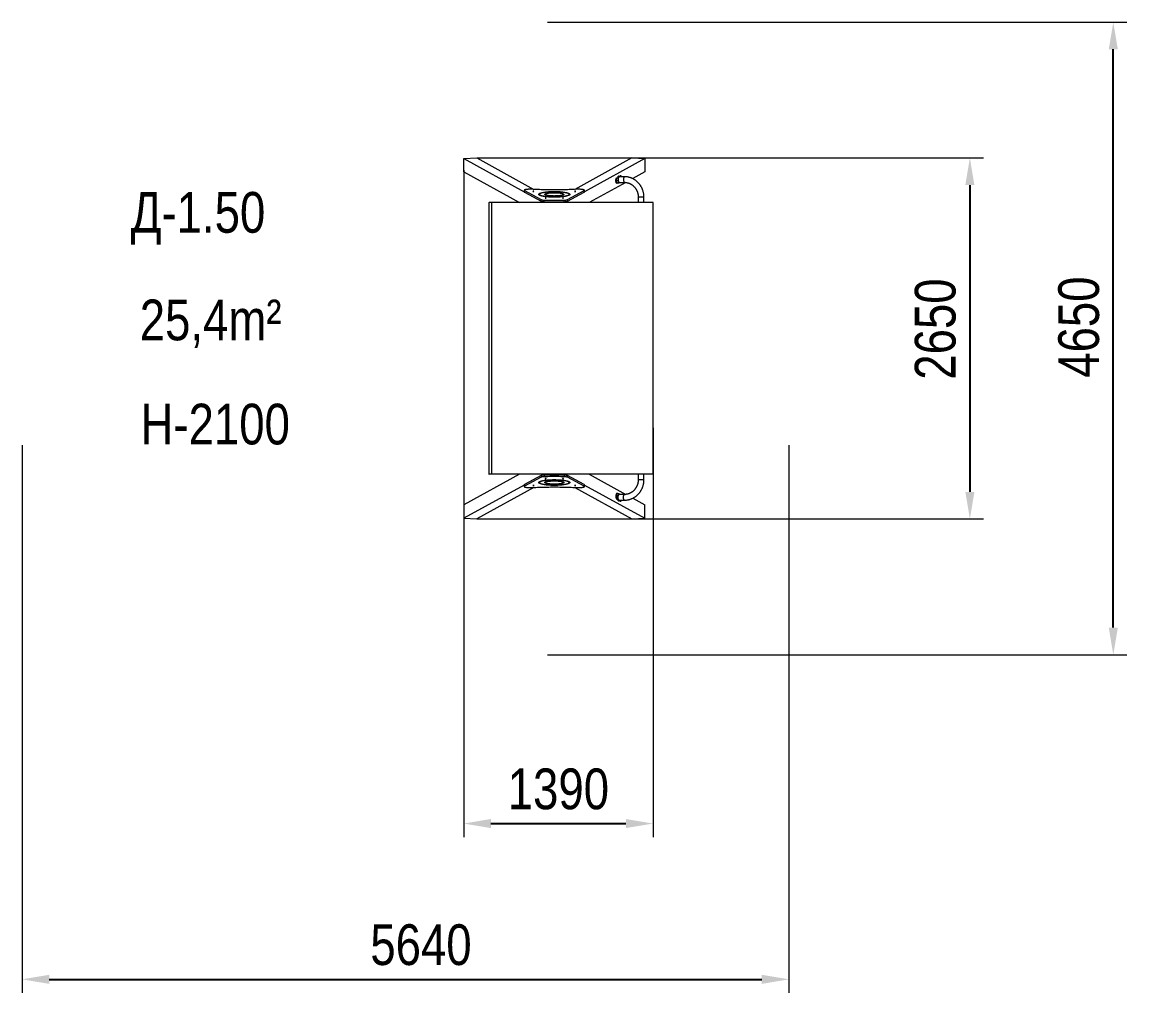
# Model space of a CAD drawing. Header units: millimetres. Extents: x -3273 to 4857, y -4674 to 2475.
import ezdxf

# ---------------------------------------------------------------- set-up
doc = ezdxf.new("R2010")
doc.units = ezdxf.units.MM
for name, color, linetype in [('DIKOM_АРТИКУЛ', 7, 'Continuous'), ('DIKOM_ОБЪЕКТ', 7, 'Continuous'), ('DIKOM_РАЗМЕР_ЗОНА', 7, 'Continuous'), ('DIKOM_РАЗМЕР_ОБЪЕКТА', 7, 'Continuous')]:
    doc.layers.add(name, color=color, linetype=linetype)
doc.styles.add('style1', font='arialbd.ttf', dxfattribs={"width": 0.8})
doc.dimstyles.new('1-50', dxfattribs={"dimtxt": 300, "dimasz": 200, "dimexe": 100, "dimexo": 0, "dimgap": 100, "dimtad": 1, "dimtxsty": 'style1', "dimcen": 200, "dimclrd": 7, "dimclre": 7, "dimclrt": 7, "dimadec": 1, "dimazin": 2, "dimtfac": 1, "dimtmove": 0, "dimatfit": 2, "dimfxl": 0, "dimlwd": 25, "dimlwe": 18, "dimarcsym": 0})

# ---------------------------------------------------------------- blocks, each defined once
blk = doc.blocks.new('*D9')
at = {"layer": 'Defpoints', "color": 0, "transparency": 16777216}
for p in [(71.9, 1475.4), (71.9, -1183.7), (3701.5, -1183.7)]:
    blk.add_point(p, dxfattribs=at)
at = {"layer": 'DIKOM_РАЗМЕР_ОБЪЕКТА', "color": 7, "lineweight": 18, "transparency": 16777216}
for p, q in [((71.9, 1475.4), (3801.5, 1475.4)), ((71.9, -1183.7), (3801.5, -1183.7))]:
    blk.add_line(p, q, dxfattribs=at)
at = {"layer": 'DIKOM_РАЗМЕР_ОБЪЕКТА', "color": 7, "lineweight": 25, "transparency": 16777216}
blk.add_line((3701.5, 1275.4), (3701.5, -983.7), dxfattribs=at)
at = {"layer": 'DIKOM_РАЗМЕР_ОБЪЕКТА', "color": 7, "transparency": 16777216}
for points in [[(3668.2, 1275.4), (3734.8, 1275.4), (3701.5, 1475.4)], [(3668.2, -983.7), (3734.8, -983.7), (3701.5, -1183.7)]]:
    blk.add_solid(points, dxfattribs=at)
at = {"layer": 'DIKOM_РАЗМЕР_ОБЪЕКТА', "color": 7, "transparency": 16777216, "insert": (3448.3, 214.9), "char_height": 300, "attachment_point": 5, "rotation": 90, "style": 'style1'}
blk.add_mtext('{\\fArial|b0|i0|c204|p34;2650}', dxfattribs=at)
blk = doc.blocks.new('*D10')
at = {"layer": 'Defpoints', "color": 0, "transparency": 16777216}
for p in [(-23.5, 1384.3), (1369.8, -513.1), (1369.8, -3426.3)]:
    blk.add_point(p, dxfattribs=at)
at = {"layer": 'DIKOM_РАЗМЕР_ОБЪЕКТА', "color": 7, "lineweight": 18, "transparency": 16777216}
for p, q in [((-23.5, 1384.3), (-23.5, -3526.3)), ((1369.8, -513.1), (1369.8, -3526.3))]:
    blk.add_line(p, q, dxfattribs=at)
at = {"layer": 'DIKOM_РАЗМЕР_ОБЪЕКТА', "color": 7, "lineweight": 25, "transparency": 16777216}
blk.add_line((176.5, -3426.3), (1169.8, -3426.3), dxfattribs=at)
at = {"layer": 'DIKOM_РАЗМЕР_ОБЪЕКТА', "color": 7, "transparency": 16777216}
for points in [[(176.5, -3393), (176.5, -3459.6), (-23.5, -3426.3)], [(1169.8, -3393), (1169.8, -3459.6), (1369.8, -3426.3)]]:
    blk.add_solid(points, dxfattribs=at)
at = {"layer": 'DIKOM_РАЗМЕР_ОБЪЕКТА', "color": 7, "transparency": 16777216, "insert": (673.2, -3173), "char_height": 300, "attachment_point": 5, "style": 'style1'}
blk.add_mtext('{\\fArial|b0|i0|c204|p34;1390}', dxfattribs=at)
blk = doc.blocks.new('*D11')
at = {"layer": 'Defpoints', "color": 0, "transparency": 16777216}
for p in [(-3273.5, -640.2), (2369.8, -640.2), (2369.8, -4573.5)]:
    blk.add_point(p, dxfattribs=at)
at = {"layer": 'DIKOM_РАЗМЕР_ЗОНА', "color": 7, "lineweight": 18, "transparency": 16777216}
for p, q in [((-3273.5, -640.2), (-3273.5, -4673.5)), ((2369.8, -640.2), (2369.8, -4673.5))]:
    blk.add_line(p, q, dxfattribs=at)
at = {"layer": 'DIKOM_РАЗМЕР_ЗОНА', "color": 7, "lineweight": 25, "transparency": 16777216}
blk.add_line((-3073.5, -4573.5), (2169.8, -4573.5), dxfattribs=at)
at = {"layer": 'DIKOM_РАЗМЕР_ЗОНА', "color": 7, "transparency": 16777216}
for points in [[(-3073.5, -4540.2), (-3073.5, -4606.8), (-3273.5, -4573.5)], [(2169.8, -4540.2), (2169.8, -4606.8), (2369.8, -4573.5)]]:
    blk.add_solid(points, dxfattribs=at)
at = {"layer": 'DIKOM_РАЗМЕР_ЗОНА', "color": 7, "transparency": 16777216, "insert": (-338, -4320.3), "char_height": 300, "attachment_point": 5, "style": 'style1'}
blk.add_mtext('{\\fArial|b0|i0|c204|p34;5640}', dxfattribs=at)
blk = doc.blocks.new('*D12')
at = {"layer": 'Defpoints', "color": 0, "transparency": 16777216}
for p in [(592.6, 2475.4), (4757.2, 2475.4), (592.6, -2183.7)]:
    blk.add_point(p, dxfattribs=at)
at = {"layer": 'DIKOM_РАЗМЕР_ЗОНА', "color": 7, "lineweight": 18, "transparency": 16777216}
for p, q in [((592.6, 2475.4), (4857.2, 2475.4)), ((592.6, -2183.7), (4857.2, -2183.7))]:
    blk.add_line(p, q, dxfattribs=at)
at = {"layer": 'DIKOM_РАЗМЕР_ЗОНА', "color": 7, "lineweight": 25, "transparency": 16777216}
blk.add_line((4757.2, -1983.7), (4757.2, 2275.4), dxfattribs=at)
at = {"layer": 'DIKOM_РАЗМЕР_ЗОНА', "color": 7, "transparency": 16777216}
for points in [[(4723.9, 2275.4), (4790.5, 2275.4), (4757.2, 2475.4)], [(4723.9, -1983.7), (4790.5, -1983.7), (4757.2, -2183.7)]]:
    blk.add_solid(points, dxfattribs=at)
at = {"layer": 'DIKOM_РАЗМЕР_ЗОНА', "color": 7, "transparency": 16777216, "insert": (4504, 229.2), "char_height": 300, "attachment_point": 5, "rotation": 90, "style": 'style1'}
blk.add_mtext('{\\fArial|b0|i0|c204|p34;4650}', dxfattribs=at)

msp = doc.modelspace()

# ---------------------------------------------------------------- linework, layer by layer
at = {"layer": 'DIKOM_ОБЪЕКТ', "color": 7, "lineweight": 15}
for p, q in [((-23.5, 1470.187), (71.872, 1475.409)), ((-23.5, 1470.187), (421.426, 1225.148)), ((-23.5, 1371.706), (-23.5, 1470.187)), ((71.872, 1475.409), (493.176, 1243.379)), ((1214.554, 1475.409), (793.252, 1243.381)), ((1309.925, 1470.187), (864.968, 1225.13)), ((1214.554, 1475.409), (1309.925, 1470.187)), ((1309.925, 1470.187), (1309.925, 1371.706)), ((-23.5, 1371.706), (386.575, 1145.861)), ((1101.536, 1327.743), (1105.357, 1327.743)), ((1105.357, 1327.743), (1113.221, 1332.427)), ((1109.4, 1332.427), (1113.221, 1332.427)), ((1110.828, 1334.728), (1114.649, 1334.728)), ((1119.505, 1340.861), (1115.684, 1340.861)), ((1158.667, 1336.861), (1119.505, 1336.861)), ((1122.705, 1338.688), (1123.733, 1338.688)), ((1123.733, 1338.688), (1131.596, 1343.372)), ((1127.776, 1343.372), (1131.596, 1343.372)), ((1132.625, 1343.675), (1128.804, 1343.675)), ((1309.925, 1371.706), (1220.42, 1322.412)), ((421.426, 1236.635), (421.426, 1224.818)), ((423.569, 1234.253), (545.846, 1167.932)), ((423.569, 1222.435), (423.569, 1234.253)), ((423.569, 1222.435), (545.846, 1156.115)), ((643.197, 1225.738), (643.197, 1226.78)), ((740.547, 1167.932), (862.825, 1234.253)), ((740.547, 1156.115), (862.825, 1222.435)), ((862.825, 1222.435), (862.825, 1234.253)), ((864.968, 1224.818), (864.968, 1236.635)), ((1169.266, 1294.24), (899.851, 1145.861)), ((1102.565, 1288.047), (1106.385, 1288.047)), ((1115.277, 1293.035), (1107.413, 1288.351)), ((1114.417, 1292.522), (1116.852, 1292.522)), ((1115.684, 1290.861), (1119.505, 1290.861)), ((1119.505, 1294.861), (1158.667, 1294.861)), ((161.136, 1145.861), (161.136, -854.139)), ((161.136, 1145.861), (161.149, 1145.861)), ((161.149, 1145.861), (161.149, -854.139)), ((161.149, 1145.861), (162.989, 1145.861)), ((162.989, -854.139), (162.989, 1145.861)), ((163.478, 1145.861), (162.989, 1145.861)), ((163.478, -854.139), (163.478, 1145.861)), ((183.382, 1145.861), (163.478, 1145.861)), ((183.382, -854.139), (183.382, 1145.861)), ((1369.839, 1145.861), (183.382, 1145.861)), ((545.846, 1156.115), (545.846, 1167.932)), ((547.841, 1145.861), (547.841, 1155.287)), ((569.379, 1152.568), (569.379, 1164.386)), ((643.197, 1217.993), (643.197, 1219.034)), ((643.213, 1151.484), (643.213, 1145.861)), ((717.015, 1152.568), (717.015, 1164.386)), ((738.584, 1155.297), (738.584, 1145.861)), ((740.547, 1156.115), (740.547, 1167.932)), ((1260.884, 1186.861), (1260.884, 1145.861)), ((1301.943, 1186.861), (1260.884, 1186.861)), ((1301.943, 1186.861), (1260.884, 1186.861)), ((1302.884, 1186.861), (1301.943, 1186.861)), ((1302.884, 1186.861), (1301.943, 1186.861)), ((1302.884, 1145.861), (1302.884, 1186.861)), ((1369.839, -854.139), (1369.839, 1145.861)), ((386.575, -854.139), (-23.5, -1079.984)), ((161.136, -854.139), (161.149, -854.139)), ((161.149, -854.139), (162.989, -854.139)), ((163.478, -854.139), (162.989, -854.139)), ((183.382, -854.139), (163.478, -854.139)), ((1369.839, -854.139), (183.382, -854.139)), ((545.846, -864.392), (423.569, -930.713)), ((545.846, -876.21), (423.569, -942.53)), ((545.846, -864.392), (545.846, -876.21)), ((547.841, -854.139), (547.841, -863.564)), ((569.379, -860.845), (569.379, -872.663)), ((643.213, -859.761), (643.213, -854.139)), ((717.015, -860.845), (717.015, -872.663)), ((738.584, -863.575), (738.584, -854.139)), ((740.547, -864.392), (740.547, -876.21)), ((862.825, -930.713), (740.547, -864.392)), ((862.825, -942.53), (740.547, -876.21)), ((899.851, -854.139), (1169.278, -1002.524)), ((1260.884, -854.139), (1260.884, -895.139)), ((1302.884, -895.139), (1302.884, -854.139)), ((421.426, -933.426), (-23.5, -1178.465)), ((493.176, -951.656), (71.872, -1183.686)), ((421.426, -933.095), (421.426, -944.913)), ((423.569, -930.713), (423.569, -942.53)), ((643.197, -926.27), (643.197, -927.312)), ((643.197, -934.016), (643.197, -935.058)), ((793.252, -951.658), (1214.554, -1183.686)), ((862.825, -930.713), (862.825, -942.53)), ((864.968, -944.913), (864.968, -933.095)), ((864.968, -933.408), (1309.925, -1178.465)), ((1301.943, -895.139), (1260.884, -895.139)), ((1301.943, -895.139), (1260.884, -895.139)), ((1302.884, -895.139), (1301.943, -895.139)), ((1302.884, -895.139), (1301.943, -895.139)), ((1105.357, -1036.021), (1101.536, -1036.021)), ((1101.536, -1036.021), (1109.4, -1040.704)), ((1106.385, -996.325), (1102.565, -996.325)), ((1105.357, -1036.021), (1113.221, -1040.704)), ((1115.277, -1001.312), (1107.413, -996.628)), ((1113.221, -1040.704), (1109.4, -1040.704)), ((1114.649, -1043.006), (1110.828, -1043.006)), ((1116.852, -1000.8), (1114.417, -1000.8)), ((1119.505, -999.139), (1115.684, -999.139)), ((1115.684, -1049.139), (1119.505, -1049.139)), ((1158.667, -1003.139), (1119.505, -1003.139)), ((1119.505, -1045.139), (1158.667, -1045.139)), ((1123.733, -1046.965), (1122.705, -1046.965)), ((1123.733, -1046.965), (1131.596, -1051.649)), ((1131.596, -1051.649), (1127.776, -1051.649)), ((1128.804, -1051.953), (1132.625, -1051.953)), ((1220.414, -1030.686), (1309.925, -1079.984)), ((-23.5, -1079.984), (-23.5, -1178.465)), ((1309.925, -1178.465), (1309.925, -1079.984)), ((-23.5, -1178.465), (71.872, -1183.686)), ((1214.554, -1183.686), (1309.925, -1178.465))]:
    msp.add_line(p, q, dxfattribs=at)
at = {"layer": 'DIKOM_ОБЪЕКТ', "color": 7, "lineweight": 15, "flags": 128}
for points in [[(1102.565, 1288.047), (1101.981, 1288.144), (1101.185, 1288.598), (1100.413, 1289.414), (1099.682, 1290.577), (1099.005, 1292.065), (1098.394, 1293.851), (1097.86, 1295.902), (1097.415, 1298.179), (1097.065, 1300.639), (1096.817, 1303.238), (1096.677, 1305.926), (1096.646, 1308.654), (1096.726, 1311.37), (1096.914, 1314.025), (1097.208, 1316.568), (1097.601, 1318.953), (1098.087, 1321.134), (1098.656, 1323.071), (1099.298, 1324.729), (1100.001, 1326.076), (1100.752, 1327.087), (1101.536, 1327.743)], [(1107.413, 1288.351), (1106.61, 1288.061), (1105.802, 1288.144), (1105.005, 1288.598), (1104.234, 1289.414), (1103.503, 1290.577), (1102.826, 1292.065), (1102.214, 1293.851), (1101.681, 1295.902), (1101.235, 1298.179), (1100.885, 1300.639), (1100.638, 1303.238), (1100.498, 1305.926), (1100.467, 1308.654), (1100.547, 1311.37), (1100.735, 1314.025), (1101.029, 1316.568), (1101.422, 1318.953), (1101.908, 1321.134), (1102.477, 1323.071), (1103.119, 1324.729), (1103.822, 1326.076), (1104.573, 1327.087), (1105.357, 1327.743)], [(1106.154, 1312.479), (1106.533, 1312.519), (1106.9, 1312.198), (1107.225, 1311.54), (1107.483, 1310.599), (1107.651, 1309.451), (1107.717, 1308.19), (1107.675, 1306.917), (1107.528, 1305.736), (1107.289, 1304.741), (1106.977, 1304.015), (1106.617, 1303.615), (1106.238, 1303.575), (1105.871, 1303.897), (1105.545, 1304.554), (1105.288, 1305.495), (1105.12, 1306.643), (1105.054, 1307.904), (1105.096, 1309.177), (1105.242, 1310.359), (1105.481, 1311.353), (1105.794, 1312.079), (1106.154, 1312.479)], [(1110.828, 1334.728), (1111.533, 1336.56), (1112.298, 1338.092), (1113.112, 1339.303), (1113.963, 1340.176), (1114.839, 1340.698), (1115.684, 1340.861)], [(1119.505, 1336.861), (1118.693, 1336.682), (1117.896, 1336.146), (1117.126, 1335.263), (1116.396, 1334.048), (1115.72, 1332.522), (1115.109, 1330.711), (1114.573, 1328.645), (1114.121, 1326.361), (1113.761, 1323.898), (1113.5, 1321.296), (1113.341, 1318.602), (1113.288, 1315.861), (1113.341, 1313.12), (1113.5, 1310.426), (1113.761, 1307.825), (1114.121, 1305.361), (1114.573, 1303.077), (1115.109, 1301.012), (1115.72, 1299.201), (1116.396, 1297.675), (1117.126, 1296.46), (1117.896, 1295.577), (1118.693, 1295.041), (1119.505, 1294.861), (1119.505, 1294.861)], [(1114.649, 1334.728), (1115.354, 1336.56), (1116.119, 1338.092), (1116.933, 1339.303), (1117.784, 1340.176), (1118.66, 1340.698), (1119.548, 1340.861), (1120.436, 1340.663), (1121.31, 1340.107), (1122.158, 1339.2)], [(1131.596, 1343.372), (1132.4, 1343.661), (1133.208, 1343.578), (1134.005, 1343.125), (1134.776, 1342.309), (1135.507, 1341.146), (1136.184, 1339.657), (1136.795, 1337.871), (1137.077, 1336.861)], [(1158.667, 1336.861), (1157.856, 1336.682), (1157.058, 1336.146), (1156.288, 1335.263), (1155.559, 1334.048), (1154.882, 1332.522), (1154.271, 1330.711), (1153.735, 1328.645), (1153.283, 1326.361), (1152.923, 1323.898), (1152.662, 1321.296), (1152.503, 1318.602), (1152.45, 1315.861), (1152.503, 1313.12), (1152.662, 1310.426), (1152.923, 1307.825), (1153.283, 1305.361), (1153.735, 1303.077), (1154.271, 1301.012), (1154.882, 1299.201), (1155.559, 1297.675), (1156.288, 1296.46), (1157.058, 1295.577), (1157.856, 1295.041), (1158.667, 1294.861), (1158.667, 1294.861)], [(1158.667, 1336.861), (1157.856, 1336.682), (1157.058, 1336.146), (1156.288, 1335.263), (1155.559, 1334.048), (1154.882, 1332.522), (1154.271, 1330.711), (1153.735, 1328.645), (1153.283, 1326.361), (1152.923, 1323.898), (1152.662, 1321.296), (1152.503, 1318.602), (1152.45, 1315.861), (1152.503, 1313.12), (1152.662, 1310.426), (1152.923, 1307.825), (1153.283, 1305.361), (1153.735, 1303.077), (1154.271, 1301.012), (1154.882, 1299.201), (1155.559, 1297.675), (1156.288, 1296.46), (1157.058, 1295.577), (1157.856, 1295.041), (1158.663, 1294.861)], [(480.246, 1244.072), (476.281, 1244.26), (472.234, 1244.384), (468.138, 1244.444), (464.028, 1244.439), (459.938, 1244.368), (455.903, 1244.233), (451.955, 1244.035), (448.127, 1243.774), (444.452, 1243.455), (440.961, 1243.078), (437.682, 1242.648), (434.643, 1242.167), (431.869, 1241.641), (429.383, 1241.072), (427.206, 1240.467), (425.357, 1239.83), (423.85, 1239.166), (422.698, 1238.48), (421.911, 1237.78), (421.495, 1237.07), (421.455, 1236.356), (421.789, 1235.645), (422.496, 1234.942), (423.569, 1234.253)], [(806.147, 1244.072), (792.958, 1243.366), (779.668, 1242.719), (766.285, 1242.133), (752.82, 1241.607), (739.28, 1241.142), (725.675, 1240.739), (712.014, 1240.397), (698.306, 1240.118), (684.562, 1239.9), (670.789, 1239.744), (656.997, 1239.65), (643.197, 1239.619), (629.396, 1239.65), (615.605, 1239.744), (601.832, 1239.9), (588.087, 1240.118), (574.38, 1240.397), (560.719, 1240.739), (547.114, 1241.142), (533.574, 1241.607), (520.108, 1242.133), (506.725, 1242.719), (493.435, 1243.366), (480.246, 1244.072)], [(484.778, 1228.453), (484.96, 1228.232), (485.492, 1228.03), (486.331, 1227.862), (487.409, 1227.742), (488.637, 1227.679), (489.918, 1227.679), (491.147, 1227.742), (492.225, 1227.862), (493.064, 1228.03), (493.596, 1228.232), (493.778, 1228.453), (493.596, 1228.673), (493.064, 1228.875), (492.225, 1229.043), (491.147, 1229.163), (489.918, 1229.226), (488.637, 1229.226), (487.409, 1229.163), (486.331, 1229.043), (485.492, 1228.875), (484.96, 1228.673), (484.778, 1228.453)], [(643.197, 1226.78), (649.566, 1226.749), (655.915, 1226.657), (662.226, 1226.504), (668.477, 1226.29), (674.65, 1226.016), (680.726, 1225.683), (686.686, 1225.292), (692.512, 1224.843), (698.185, 1224.34), (703.688, 1223.782), (709.004, 1223.172), (714.117, 1222.512), (719.01, 1221.803), (723.67, 1221.049), (728.08, 1220.25), (732.228, 1219.41), (736.101, 1218.532), (739.687, 1217.617), (742.975, 1216.669), (745.954, 1215.691), (748.615, 1214.686), (750.951, 1213.657), (752.953, 1212.606), (754.617, 1211.538), (755.936, 1210.456), (756.906, 1209.362), (757.525, 1208.261), (757.791, 1207.156), (757.702, 1206.049), (757.26, 1204.946), (756.465, 1203.848), (755.32, 1202.759), (753.828, 1201.684), (751.994, 1200.624), (749.824, 1199.584), (747.325, 1198.566), (744.503, 1197.574), (741.369, 1196.611), (737.931, 1195.679), (734.2, 1194.782), (730.188, 1193.923), (725.907, 1193.103), (721.37, 1192.327), (716.592, 1191.595), (711.587, 1190.91), (706.37, 1190.275), (700.959, 1189.691), (695.368, 1189.16), (689.617, 1188.684), (683.722, 1188.264), (677.701, 1187.901), (671.574, 1187.598), (665.36, 1187.354), (659.077, 1187.17), (652.744, 1187.047), (646.383, 1186.986), (640.011, 1186.986), (633.649, 1187.047), (627.317, 1187.17), (621.034, 1187.354), (614.819, 1187.598), (608.692, 1187.901), (602.672, 1188.264), (596.777, 1188.684), (591.025, 1189.16), (585.435, 1189.691), (580.023, 1190.275), (574.806, 1190.91), (569.801, 1191.595), (565.023, 1192.327), (560.486, 1193.103), (556.206, 1193.923), (552.193, 1194.782), (548.463, 1195.679), (545.025, 1196.611), (541.89, 1197.574), (539.069, 1198.566), (536.569, 1199.584), (534.399, 1200.624), (532.565, 1201.684), (531.074, 1202.759), (529.929, 1203.848), (529.134, 1204.946), (528.691, 1206.049), (528.602, 1207.156), (528.868, 1208.261), (529.487, 1209.362), (530.458, 1210.456), (531.777, 1211.538), (533.44, 1212.606), (535.443, 1213.657), (537.778, 1214.686), (540.44, 1215.691), (543.419, 1216.669), (546.706, 1217.617), (550.292, 1218.532), (554.165, 1219.41), (558.313, 1220.25), (562.724, 1221.049), (567.383, 1221.803), (572.277, 1222.512), (577.389, 1223.172), (582.706, 1223.782), (588.209, 1224.34), (593.882, 1224.843), (599.707, 1225.292), (605.667, 1225.683), (611.743, 1226.016), (617.917, 1226.29), (624.168, 1226.504), (630.478, 1226.657), (636.828, 1226.749), (643.197, 1226.78)], [(643.197, 1225.738), (636.997, 1225.707), (630.817, 1225.615), (624.677, 1225.462), (618.598, 1225.248), (612.599, 1224.974), (606.7, 1224.641), (600.92, 1224.251), (595.278, 1223.803), (589.792, 1223.301), (584.48, 1222.744), (579.36, 1222.136), (574.448, 1221.479), (569.761, 1220.773), (565.312, 1220.023), (561.118, 1219.229), (557.192, 1218.395), (553.546, 1217.524), (550.193, 1216.618), (547.143, 1215.68), (544.406, 1214.713), (541.991, 1213.721), (539.907, 1212.707), (538.159, 1211.673), (536.755, 1210.624), (535.697, 1209.563), (534.99, 1208.493), (534.636, 1207.418), (534.636, 1206.341), (534.99, 1205.265), (535.697, 1204.195), (536.755, 1203.134), (538.159, 1202.085), (539.907, 1201.051), (541.991, 1200.037), (544.406, 1199.045), (547.143, 1198.078), (550.193, 1197.14), (553.546, 1196.234), (557.192, 1195.363), (561.118, 1194.529), (565.312, 1193.735), (569.761, 1192.985), (574.448, 1192.279), (579.36, 1191.622), (584.48, 1191.014), (589.792, 1190.458), (595.278, 1189.955), (600.92, 1189.507), (606.7, 1189.117), (612.599, 1188.784), (618.598, 1188.51), (624.677, 1188.296), (630.817, 1188.143), (636.997, 1188.051), (643.197, 1188.02), (649.397, 1188.051), (655.577, 1188.143), (661.716, 1188.296), (667.795, 1188.51), (673.794, 1188.784), (679.693, 1189.117), (685.474, 1189.507), (691.116, 1189.955), (696.602, 1190.458), (701.913, 1191.014), (707.033, 1191.622), (711.945, 1192.279), (716.633, 1192.985), (721.081, 1193.735), (725.275, 1194.529), (729.201, 1195.363), (732.847, 1196.234), (736.201, 1197.14), (739.251, 1198.078), (741.988, 1199.045), (744.402, 1200.037), (746.486, 1201.051), (748.234, 1202.085), (749.639, 1203.134), (750.697, 1204.195), (751.404, 1205.265), (751.758, 1206.341), (751.758, 1207.418), (751.404, 1208.493), (750.697, 1209.563), (749.639, 1210.624), (748.234, 1211.673), (746.486, 1212.707), (744.402, 1213.721), (741.988, 1214.713), (739.251, 1215.68), (736.201, 1216.618), (732.847, 1217.524), (729.201, 1218.395), (725.275, 1219.229), (721.081, 1220.023), (716.633, 1220.773), (711.945, 1221.479), (707.033, 1222.136), (701.913, 1222.744), (696.602, 1223.301), (691.116, 1223.803), (685.474, 1224.251), (679.693, 1224.641), (673.794, 1224.974), (667.795, 1225.248), (661.716, 1225.462), (655.577, 1225.615), (649.397, 1225.707), (643.197, 1225.738)], [(792.584, 1228.453), (792.766, 1228.232), (793.298, 1228.03), (794.137, 1227.862), (795.214, 1227.742), (796.443, 1227.679), (797.724, 1227.679), (798.953, 1227.742), (800.03, 1227.862), (800.869, 1228.03), (801.401, 1228.232), (801.584, 1228.453), (801.401, 1228.673), (800.869, 1228.875), (800.03, 1229.043), (798.953, 1229.163), (797.724, 1229.226), (796.443, 1229.226), (795.214, 1229.163), (794.137, 1229.043), (793.298, 1228.875), (792.766, 1228.673), (792.584, 1228.453)], [(862.825, 1234.253), (863.898, 1234.942), (864.605, 1235.645), (864.939, 1236.356), (864.898, 1237.07), (864.482, 1237.78), (863.695, 1238.48), (862.544, 1239.166), (861.037, 1239.83), (859.187, 1240.467), (857.01, 1241.072), (854.525, 1241.641), (851.751, 1242.167), (848.711, 1242.648), (845.432, 1243.078), (841.941, 1243.455), (838.266, 1243.774), (834.439, 1244.035), (830.491, 1244.233), (826.455, 1244.368), (822.365, 1244.439), (818.255, 1244.444), (814.159, 1244.384), (810.112, 1244.26), (806.147, 1244.072)], [(1123.521, 1294.861), (1122.891, 1293.631), (1122.077, 1292.419), (1121.226, 1291.546), (1120.35, 1291.025), (1119.462, 1290.862), (1118.574, 1291.06), (1117.7, 1291.616), (1116.852, 1292.522)], [(545.846, 1167.932), (547.014, 1167.401), (548.508, 1166.895), (550.31, 1166.42), (552.4, 1165.982), (554.752, 1165.587), (557.339, 1165.238), (560.129, 1164.94), (563.09, 1164.697), (566.185, 1164.512), (569.379, 1164.386)], [(545.846, 1156.115), (547.014, 1155.583), (548.508, 1155.077), (550.31, 1154.603), (552.4, 1154.165), (554.752, 1153.769), (557.339, 1153.42), (560.129, 1153.123), (563.09, 1152.879), (566.185, 1152.694), (569.379, 1152.568)], [(569.379, 1164.386), (582.705, 1164.028), (596.089, 1163.741), (609.516, 1163.526), (622.976, 1163.382), (636.454, 1163.31), (649.939, 1163.31), (663.418, 1163.382), (676.877, 1163.526), (690.305, 1163.741), (703.688, 1164.028), (717.015, 1164.386)], [(569.379, 1152.568), (582.705, 1152.21), (596.089, 1151.923), (609.516, 1151.708), (622.976, 1151.564), (636.454, 1151.493), (649.939, 1151.493), (663.418, 1151.564), (676.877, 1151.708), (690.305, 1151.923), (703.688, 1152.21), (717.015, 1152.568)], [(643.197, 1219.034), (648.19, 1219.003), (653.159, 1218.911), (658.076, 1218.757), (662.918, 1218.542), (667.659, 1218.268), (672.276, 1217.936), (676.744, 1217.548), (681.042, 1217.105), (685.146, 1216.61), (689.037, 1216.066), (692.694, 1215.474), (696.099, 1214.839), (699.235, 1214.164), (702.084, 1213.451), (704.634, 1212.705), (706.871, 1211.929), (708.783, 1211.127), (710.361, 1210.304), (711.597, 1209.463), (712.484, 1208.609), (713.018, 1207.746), (713.197, 1206.879), (713.018, 1206.012), (712.484, 1205.149), (711.597, 1204.295), (710.361, 1203.454), (708.783, 1202.631), (706.871, 1201.83), (704.634, 1201.054), (702.084, 1200.307), (699.235, 1199.595), (696.099, 1198.919), (692.694, 1198.284), (689.037, 1197.693), (685.146, 1197.148), (681.042, 1196.653), (676.744, 1196.211), (672.276, 1195.822), (667.659, 1195.49), (662.918, 1195.216), (658.076, 1195.001), (653.159, 1194.847), (648.19, 1194.755), (643.197, 1194.724), (638.203, 1194.755), (633.235, 1194.847), (628.317, 1195.001), (623.475, 1195.216), (618.734, 1195.49), (614.118, 1195.822), (609.649, 1196.211), (605.352, 1196.653), (601.247, 1197.148), (597.356, 1197.693), (593.699, 1198.284), (590.294, 1198.919), (587.159, 1199.595), (584.309, 1200.307), (581.759, 1201.054), (579.522, 1201.83), (577.61, 1202.631), (576.032, 1203.454), (574.796, 1204.295), (573.909, 1205.149), (573.375, 1206.012), (573.197, 1206.879), (573.375, 1207.746), (573.909, 1208.609), (574.796, 1209.463), (576.032, 1210.304), (577.61, 1211.127), (579.522, 1211.929), (581.759, 1212.705), (584.309, 1213.451), (587.159, 1214.164), (590.294, 1214.839), (593.699, 1215.474), (597.356, 1216.066), (601.247, 1216.61), (605.352, 1217.105), (609.649, 1217.548), (614.118, 1217.936), (618.734, 1218.268), (623.475, 1218.542), (628.317, 1218.757), (633.235, 1218.911), (638.203, 1219.003), (643.197, 1219.034)], [(574.99, 1178.769), (575.172, 1178.549), (575.704, 1178.347), (576.543, 1178.179), (577.62, 1178.058), (578.849, 1177.996), (580.13, 1177.996), (581.359, 1178.058), (582.437, 1178.179), (583.275, 1178.347), (583.807, 1178.549), (583.99, 1178.769), (583.807, 1178.989), (583.275, 1179.192), (582.437, 1179.36), (581.359, 1179.48), (580.13, 1179.543), (578.849, 1179.543), (577.62, 1179.48), (576.543, 1179.36), (575.704, 1179.192), (575.172, 1178.989), (574.99, 1178.769)], [(643.197, 1217.993), (638.414, 1217.962), (633.658, 1217.868), (628.955, 1217.714), (624.332, 1217.499), (619.815, 1217.224), (615.428, 1216.892), (611.197, 1216.504), (607.144, 1216.061), (603.293, 1215.568), (599.666, 1215.026), (596.281, 1214.438), (593.159, 1213.808), (590.317, 1213.14), (587.771, 1212.436), (585.535, 1211.701), (583.621, 1210.939), (582.04, 1210.155), (580.801, 1209.352), (579.912, 1208.535), (579.376, 1207.71), (579.197, 1206.879), (579.376, 1206.049), (579.912, 1205.223), (580.801, 1204.406), (582.04, 1203.603), (583.621, 1202.819), (585.535, 1202.057), (587.771, 1201.322), (590.317, 1200.619), (593.159, 1199.95), (596.281, 1199.32), (599.666, 1198.732), (603.293, 1198.19), (607.144, 1197.697), (611.197, 1197.255), (615.428, 1196.866), (619.815, 1196.534), (624.332, 1196.259), (628.955, 1196.044), (633.658, 1195.89), (638.414, 1195.797), (643.197, 1195.766), (647.979, 1195.797), (652.735, 1195.89), (657.438, 1196.044), (662.061, 1196.259), (666.579, 1196.534), (670.965, 1196.866), (675.197, 1197.255), (679.249, 1197.697), (683.1, 1198.19), (686.728, 1198.732), (690.112, 1199.32), (693.234, 1199.95), (696.076, 1200.619), (698.622, 1201.322), (700.859, 1202.057), (702.773, 1202.819), (704.353, 1203.603), (705.592, 1204.406), (706.482, 1205.223), (707.018, 1206.049), (707.197, 1206.879), (707.018, 1207.71), (706.482, 1208.535), (705.592, 1209.352), (704.353, 1210.155), (702.773, 1210.939), (700.859, 1211.701), (698.622, 1212.436), (696.076, 1213.14), (693.234, 1213.808), (690.112, 1214.438), (686.728, 1215.026), (683.1, 1215.568), (679.249, 1216.061), (675.197, 1216.504), (670.965, 1216.892), (666.579, 1217.224), (662.061, 1217.499), (657.438, 1217.714), (652.735, 1217.868), (647.979, 1217.962), (643.197, 1217.993)], [(702.372, 1178.769), (702.554, 1178.549), (703.086, 1178.347), (703.925, 1178.179), (705.002, 1178.058), (706.231, 1177.996), (707.512, 1177.996), (708.741, 1178.058), (709.819, 1178.179), (710.657, 1178.347), (711.19, 1178.549), (711.372, 1178.769), (711.19, 1178.989), (710.657, 1179.192), (709.819, 1179.36), (708.741, 1179.48), (707.512, 1179.543), (706.231, 1179.543), (705.002, 1179.48), (703.925, 1179.36), (703.086, 1179.192), (702.554, 1178.989), (702.372, 1178.769)], [(717.015, 1164.386), (720.208, 1164.512), (723.304, 1164.697), (726.264, 1164.94), (729.054, 1165.238), (731.641, 1165.587), (733.993, 1165.982), (736.083, 1166.42), (737.886, 1166.895), (739.38, 1167.401), (740.547, 1167.932)], [(717.015, 1152.568), (720.208, 1152.694), (723.304, 1152.879), (726.264, 1153.123), (729.054, 1153.42), (731.641, 1153.769), (733.993, 1154.165), (736.083, 1154.603), (737.886, 1155.077), (739.38, 1155.583), (740.547, 1156.115)], [(569.379, -860.845), (566.185, -860.971), (563.09, -861.157), (560.129, -861.4), (557.339, -861.698), (554.753, -862.047), (552.4, -862.442), (550.31, -862.88), (548.508, -863.355), (547.014, -863.861), (545.846, -864.392)], [(569.379, -872.663), (566.185, -872.789), (563.09, -872.975), (560.129, -873.218), (557.339, -873.516), (554.753, -873.864), (552.4, -874.26), (550.31, -874.698), (548.508, -875.173), (547.014, -875.679), (545.846, -876.21)], [(717.015, -860.845), (703.688, -860.487), (690.305, -860.201), (676.877, -859.986), (663.418, -859.842), (649.939, -859.77), (636.454, -859.77), (622.976, -859.842), (609.516, -859.986), (596.089, -860.201), (582.705, -860.487), (569.379, -860.845)], [(717.015, -872.663), (703.688, -872.305), (690.305, -872.018), (676.877, -871.803), (663.418, -871.66), (649.939, -871.588), (636.454, -871.588), (622.976, -871.66), (609.516, -871.803), (596.089, -872.018), (582.705, -872.305), (569.379, -872.663)], [(584.022, -887.047), (583.839, -886.827), (583.307, -886.624), (582.468, -886.456), (581.391, -886.336), (580.162, -886.273), (578.881, -886.273), (577.652, -886.336), (576.575, -886.456), (575.736, -886.624), (575.204, -886.827), (575.022, -887.047), (575.204, -887.267), (575.736, -887.469), (576.575, -887.637), (577.652, -887.758), (578.881, -887.82), (580.162, -887.82), (581.391, -887.758), (582.468, -887.637), (583.307, -887.469), (583.839, -887.267), (584.022, -887.047)], [(711.404, -887.047), (711.222, -886.827), (710.689, -886.624), (709.851, -886.456), (708.773, -886.336), (707.544, -886.273), (706.263, -886.273), (705.034, -886.336), (703.957, -886.456), (703.118, -886.624), (702.586, -886.827), (702.404, -887.047), (702.586, -887.267), (703.118, -887.469), (703.957, -887.637), (705.034, -887.758), (706.263, -887.82), (707.544, -887.82), (708.773, -887.758), (709.851, -887.637), (710.689, -887.469), (711.222, -887.267), (711.404, -887.047)], [(740.547, -864.392), (739.38, -863.861), (737.886, -863.355), (736.083, -862.88), (733.993, -862.442), (731.641, -862.047), (729.054, -861.698), (726.264, -861.4), (723.304, -861.157), (720.208, -860.971), (717.015, -860.845)], [(740.547, -876.21), (739.38, -875.679), (737.886, -875.173), (736.083, -874.698), (733.993, -874.26), (731.641, -873.864), (729.054, -873.516), (726.264, -873.218), (723.304, -872.975), (720.208, -872.789), (717.015, -872.663)], [(423.569, -942.53), (422.496, -943.219), (421.789, -943.922), (421.455, -944.634), (421.495, -945.347), (421.911, -946.057), (422.698, -946.758), (423.85, -947.443), (425.357, -948.107), (427.206, -948.744), (429.383, -949.35), (431.869, -949.918), (434.643, -950.445), (437.682, -950.925), (440.961, -951.356), (444.452, -951.732), (448.127, -952.052), (451.955, -952.312), (455.903, -952.51), (459.938, -952.645), (464.028, -952.716), (468.138, -952.721), (472.234, -952.662), (476.281, -952.537), (480.246, -952.349)], [(480.246, -952.349), (493.435, -951.643), (506.725, -950.997), (520.108, -950.41), (533.574, -949.885), (547.114, -949.42), (560.719, -949.017), (574.38, -948.675), (588.087, -948.395), (601.832, -948.177), (615.605, -948.021), (629.396, -947.928), (643.197, -947.897), (656.997, -947.928), (670.789, -948.021), (684.562, -948.177), (698.306, -948.395), (712.014, -948.675), (725.675, -949.017), (739.28, -949.42), (752.82, -949.885), (766.285, -950.41), (779.668, -950.997), (792.958, -951.643), (806.147, -952.349)], [(493.81, -936.73), (493.628, -936.51), (493.096, -936.308), (492.257, -936.139), (491.179, -936.019), (489.95, -935.957), (488.669, -935.957), (487.441, -936.019), (486.363, -936.139), (485.524, -936.308), (484.992, -936.51), (484.81, -936.73), (484.992, -936.95), (485.524, -937.153), (486.363, -937.321), (487.441, -937.441), (488.669, -937.503), (489.95, -937.503), (491.179, -937.441), (492.257, -937.321), (493.096, -937.153), (493.628, -936.95), (493.81, -936.73)], [(643.197, -935.058), (636.828, -935.027), (630.478, -934.935), (624.168, -934.781), (617.917, -934.567), (611.743, -934.293), (605.667, -933.96), (599.707, -933.569), (593.882, -933.121), (588.209, -932.617), (582.706, -932.06), (577.389, -931.45), (572.277, -930.789), (567.383, -930.081), (562.724, -929.326), (558.313, -928.528), (554.165, -927.688), (550.292, -926.809), (546.706, -925.895), (543.419, -924.947), (540.44, -923.969), (537.778, -922.964), (535.443, -921.934), (533.44, -920.884), (531.777, -919.816), (530.458, -918.733), (529.487, -917.64), (528.868, -916.539), (528.602, -915.433), (528.691, -914.327), (529.134, -913.223), (529.929, -912.125), (531.074, -911.037), (532.566, -909.961), (534.399, -908.902), (536.569, -907.861), (539.069, -906.844), (541.89, -905.852), (545.025, -904.888), (548.463, -903.957), (552.193, -903.06), (556.206, -902.2), (560.487, -901.381), (565.023, -900.604), (569.801, -899.872), (574.807, -899.187), (580.023, -898.552), (585.435, -897.968), (591.025, -897.437), (596.777, -896.961), (602.672, -896.541), (608.692, -896.179), (614.819, -895.875), (621.034, -895.631), (627.317, -895.448), (633.649, -895.325), (640.011, -895.263), (646.383, -895.263), (652.744, -895.325), (659.077, -895.448), (665.36, -895.631), (671.574, -895.875), (677.701, -896.179), (683.722, -896.541), (689.617, -896.961), (695.368, -897.437), (700.959, -897.968), (706.37, -898.552), (711.587, -899.187), (716.592, -899.872), (721.37, -900.604), (725.907, -901.381), (730.188, -902.2), (734.2, -903.06), (737.931, -903.957), (741.369, -904.888), (744.503, -905.852), (747.325, -906.844), (749.824, -907.861), (751.994, -908.902), (753.828, -909.961), (755.32, -911.037), (756.465, -912.125), (757.26, -913.223), (757.702, -914.327), (757.791, -915.433), (757.525, -916.539), (756.906, -917.64), (755.936, -918.733), (754.617, -919.816), (752.954, -920.884), (750.951, -921.934), (748.615, -922.964), (745.954, -923.969), (742.975, -924.947), (739.687, -925.895), (736.101, -926.809), (732.228, -927.688), (728.08, -928.528), (723.67, -929.326), (719.01, -930.081), (714.117, -930.789), (709.004, -931.45), (703.688, -932.06), (698.185, -932.617), (692.512, -933.121), (686.686, -933.569), (680.726, -933.96), (674.65, -934.293), (668.477, -934.567), (662.226, -934.781), (655.915, -934.935), (649.566, -935.027), (643.197, -935.058)], [(643.197, -934.016), (649.397, -933.985), (655.577, -933.893), (661.716, -933.739), (667.795, -933.526), (673.794, -933.252), (679.693, -932.919), (685.474, -932.528), (691.116, -932.081), (696.602, -931.578), (701.913, -931.022), (707.033, -930.414), (711.945, -929.756), (716.633, -929.051), (721.081, -928.3), (725.275, -927.507), (729.202, -926.673), (732.847, -925.801), (736.201, -924.895), (739.251, -923.957), (741.988, -922.991), (744.402, -921.999), (746.487, -920.984), (748.234, -919.951), (749.639, -918.902), (750.697, -917.84), (751.404, -916.77), (751.758, -915.695), (751.758, -914.618), (751.404, -913.543), (750.697, -912.473), (749.639, -911.411), (748.234, -910.362), (746.487, -909.329), (744.402, -908.314), (741.988, -907.322), (739.251, -906.356), (736.201, -905.418), (732.847, -904.512), (729.202, -903.64), (725.275, -902.806), (721.081, -902.013), (716.633, -901.262), (711.945, -900.557), (707.033, -899.899), (701.913, -899.291), (696.602, -898.735), (691.116, -898.232), (685.474, -897.785), (679.693, -897.394), (673.794, -897.061), (667.795, -896.788), (661.716, -896.574), (655.577, -896.42), (649.397, -896.328), (643.197, -896.297), (636.997, -896.328), (630.817, -896.42), (624.677, -896.574), (618.598, -896.788), (612.599, -897.061), (606.7, -897.394), (600.92, -897.785), (595.278, -898.232), (589.792, -898.735), (584.48, -899.291), (579.36, -899.899), (574.448, -900.557), (569.761, -901.262), (565.312, -902.013), (561.118, -902.806), (557.192, -903.64), (553.546, -904.512), (550.193, -905.418), (547.143, -906.356), (544.406, -907.322), (541.991, -908.314), (539.907, -909.329), (538.159, -910.362), (536.755, -911.411), (535.697, -912.473), (534.99, -913.543), (534.636, -914.618), (534.636, -915.695), (534.99, -916.77), (535.697, -917.84), (536.755, -918.902), (538.159, -919.951), (539.907, -920.984), (541.991, -921.999), (544.406, -922.991), (547.143, -923.957), (550.193, -924.895), (553.546, -925.801), (557.192, -926.673), (561.118, -927.507), (565.312, -928.3), (569.761, -929.051), (574.448, -929.756), (579.36, -930.414), (584.48, -931.022), (589.792, -931.578), (595.278, -932.081), (600.92, -932.528), (606.7, -932.919), (612.599, -933.252), (618.598, -933.526), (624.677, -933.739), (630.817, -933.893), (636.997, -933.985), (643.197, -934.016)], [(643.197, -927.312), (638.203, -927.281), (633.235, -927.188), (628.317, -927.034), (623.475, -926.82), (618.734, -926.546), (614.118, -926.214), (609.649, -925.825), (605.352, -925.382), (601.247, -924.887), (597.356, -924.343), (593.699, -923.752), (590.294, -923.117), (587.159, -922.441), (584.309, -921.728), (581.759, -920.982), (579.522, -920.206), (577.61, -919.404), (576.032, -918.581), (574.796, -917.74), (573.909, -916.886), (573.375, -916.024), (573.197, -915.157), (573.375, -914.289), (573.909, -913.427), (574.796, -912.573), (576.032, -911.732), (577.61, -910.909), (579.522, -910.107), (581.759, -909.331), (584.309, -908.585), (587.159, -907.872), (590.294, -907.197), (593.699, -906.561), (597.356, -905.97), (601.247, -905.426), (605.352, -904.931), (609.649, -904.488), (614.118, -904.1), (618.734, -903.768), (623.475, -903.494), (628.317, -903.279), (633.235, -903.125), (638.203, -903.032), (643.197, -903.001), (648.19, -903.032), (653.159, -903.125), (658.076, -903.279), (662.918, -903.494), (667.659, -903.768), (672.276, -904.1), (676.744, -904.488), (681.042, -904.931), (685.146, -905.426), (689.037, -905.97), (692.694, -906.561), (696.099, -907.197), (699.235, -907.872), (702.084, -908.585), (704.634, -909.331), (706.871, -910.107), (708.783, -910.909), (710.361, -911.732), (711.597, -912.573), (712.484, -913.427), (713.018, -914.289), (713.197, -915.157), (713.018, -916.024), (712.484, -916.886), (711.597, -917.74), (710.361, -918.581), (708.783, -919.404), (706.871, -920.206), (704.634, -920.982), (702.084, -921.728), (699.235, -922.441), (696.099, -923.117), (692.694, -923.752), (689.037, -924.343), (685.146, -924.887), (681.042, -925.382), (676.744, -925.825), (672.276, -926.214), (667.659, -926.546), (662.918, -926.82), (658.076, -927.034), (653.159, -927.188), (648.19, -927.281), (643.197, -927.312)], [(643.197, -926.27), (647.979, -926.239), (652.735, -926.146), (657.438, -925.991), (662.061, -925.776), (666.579, -925.502), (670.965, -925.169), (675.197, -924.781), (679.249, -924.339), (683.1, -923.845), (686.728, -923.303), (690.112, -922.716), (693.234, -922.086), (696.076, -921.417), (698.622, -920.713), (700.859, -919.979), (702.773, -919.217), (704.353, -918.432), (705.592, -917.629), (706.482, -916.813), (707.018, -915.987), (707.197, -915.157), (707.018, -914.326), (706.482, -913.5), (705.592, -912.684), (704.353, -911.881), (702.773, -911.096), (700.859, -910.335), (698.622, -909.6), (696.076, -908.896), (693.234, -908.227), (690.112, -907.597), (686.728, -907.01), (683.1, -906.468), (679.249, -905.974), (675.197, -905.532), (670.965, -905.144), (666.579, -904.811), (662.061, -904.537), (657.438, -904.322), (652.735, -904.167), (647.979, -904.074), (643.197, -904.043), (638.414, -904.074), (633.658, -904.167), (628.955, -904.322), (624.332, -904.537), (619.815, -904.811), (615.428, -905.144), (611.197, -905.532), (607.144, -905.974), (603.293, -906.468), (599.666, -907.01), (596.281, -907.597), (593.16, -908.227), (590.317, -908.896), (587.771, -909.6), (585.535, -910.335), (583.621, -911.096), (582.04, -911.881), (580.801, -912.684), (579.912, -913.5), (579.376, -914.326), (579.197, -915.157), (579.376, -915.987), (579.912, -916.813), (580.801, -917.629), (582.04, -918.432), (583.621, -919.217), (585.535, -919.979), (587.771, -920.713), (590.317, -921.417), (593.16, -922.086), (596.281, -922.716), (599.666, -923.303), (603.293, -923.845), (607.144, -924.339), (611.197, -924.781), (615.428, -925.169), (619.815, -925.502), (624.332, -925.776), (628.955, -925.991), (633.658, -926.146), (638.414, -926.239), (643.197, -926.27)], [(801.616, -936.73), (801.433, -936.51), (800.901, -936.308), (800.062, -936.139), (798.985, -936.019), (797.756, -935.957), (796.475, -935.957), (795.246, -936.019), (794.169, -936.139), (793.33, -936.308), (792.798, -936.51), (792.616, -936.73), (792.798, -936.95), (793.33, -937.153), (794.169, -937.321), (795.246, -937.441), (796.475, -937.503), (797.756, -937.503), (798.985, -937.441), (800.062, -937.321), (800.901, -937.153), (801.433, -936.95), (801.616, -936.73)], [(806.147, -952.349), (810.112, -952.537), (814.159, -952.662), (818.255, -952.721), (822.365, -952.716), (826.455, -952.645), (830.491, -952.51), (834.439, -952.312), (838.266, -952.052), (841.941, -951.732), (845.432, -951.356), (848.711, -950.925), (851.751, -950.445), (854.525, -949.918), (857.01, -949.35), (859.187, -948.744), (861.037, -948.107), (862.544, -947.443), (863.695, -946.758), (864.482, -946.057), (864.898, -945.347), (864.939, -944.634), (864.605, -943.922), (863.898, -943.219), (862.825, -942.53)], [(1102.565, -996.325), (1101.981, -996.422), (1101.185, -996.875), (1100.413, -997.691), (1099.682, -998.854), (1099.005, -1000.343), (1098.394, -1002.129), (1097.86, -1004.179), (1097.415, -1006.456), (1097.065, -1008.917), (1096.817, -1011.516), (1096.677, -1014.204), (1096.646, -1016.932), (1096.726, -1019.648), (1096.914, -1022.303), (1097.208, -1024.846), (1097.601, -1027.23), (1098.087, -1029.411), (1098.656, -1031.349), (1099.298, -1033.006), (1100.001, -1034.353), (1100.752, -1035.364), (1101.536, -1036.021)], [(1107.413, -996.628), (1106.61, -996.339), (1105.802, -996.422), (1105.005, -996.875), (1104.234, -997.691), (1103.503, -998.854), (1102.826, -1000.343), (1102.214, -1002.129), (1101.681, -1004.179), (1101.235, -1006.456), (1100.885, -1008.917), (1100.638, -1011.516), (1100.498, -1014.204), (1100.467, -1016.932), (1100.547, -1019.648), (1100.735, -1022.303), (1101.029, -1024.846), (1101.422, -1027.23), (1101.908, -1029.411), (1102.477, -1031.349), (1103.119, -1033.006), (1103.822, -1034.353), (1104.573, -1035.364), (1105.357, -1036.021)], [(1106.154, -1020.756), (1106.533, -1020.797), (1106.9, -1020.475), (1107.225, -1019.817), (1107.483, -1018.876), (1107.651, -1017.729), (1107.717, -1016.467), (1107.675, -1015.194), (1107.528, -1014.013), (1107.289, -1013.019), (1106.977, -1012.293), (1106.617, -1011.893), (1106.238, -1011.852), (1105.871, -1012.174), (1105.545, -1012.832), (1105.288, -1013.773), (1105.12, -1014.92), (1105.054, -1016.182), (1105.096, -1017.455), (1105.242, -1018.636), (1105.481, -1019.63), (1105.794, -1020.357), (1106.154, -1020.756)], [(1110.828, -1043.006), (1111.533, -1044.837), (1112.298, -1046.369), (1113.112, -1047.581), (1113.963, -1048.454), (1114.839, -1048.975), (1115.684, -1049.139)], [(1119.505, -1045.139), (1118.693, -1044.959), (1117.896, -1044.423), (1117.126, -1043.54), (1116.396, -1042.325), (1115.72, -1040.799), (1115.109, -1038.988), (1114.573, -1036.923), (1114.121, -1034.639), (1113.761, -1032.175), (1113.5, -1029.574), (1113.341, -1026.88), (1113.288, -1024.139), (1113.341, -1021.398), (1113.5, -1018.704), (1113.761, -1016.102), (1114.121, -1013.639), (1114.573, -1011.355), (1115.109, -1009.29), (1115.72, -1007.478), (1116.396, -1005.952), (1117.126, -1004.737), (1117.896, -1003.854), (1118.693, -1003.318), (1119.505, -1003.139), (1119.505, -1003.139)], [(1114.649, -1043.006), (1115.354, -1044.837), (1116.119, -1046.369), (1116.933, -1047.581), (1117.784, -1048.454), (1118.66, -1048.975), (1119.548, -1049.138), (1120.436, -1048.94), (1121.31, -1048.384), (1122.158, -1047.478)], [(1123.521, -1003.139), (1122.891, -1001.908), (1122.077, -1000.697), (1121.226, -999.824), (1120.35, -999.302), (1119.462, -999.139), (1118.574, -999.337), (1117.7, -999.893), (1116.852, -1000.8)], [(1131.596, -1051.649), (1132.4, -1051.939), (1133.208, -1051.856), (1134.005, -1051.402), (1134.776, -1050.586), (1135.507, -1049.423), (1136.184, -1047.935), (1136.795, -1046.149), (1137.077, -1045.139)], [(1158.667, -1045.139), (1157.856, -1044.959), (1157.058, -1044.423), (1156.288, -1043.54), (1155.559, -1042.325), (1154.882, -1040.799), (1154.271, -1038.988), (1153.735, -1036.923), (1153.283, -1034.639), (1152.923, -1032.175), (1152.662, -1029.574), (1152.503, -1026.88), (1152.45, -1024.139), (1152.503, -1021.398), (1152.662, -1018.704), (1152.923, -1016.102), (1153.283, -1013.639), (1153.735, -1011.355), (1154.271, -1009.29), (1154.882, -1007.478), (1155.559, -1005.952), (1156.288, -1004.737), (1157.058, -1003.854), (1157.856, -1003.318), (1158.663, -1003.139)], [(1158.667, -1045.139), (1157.856, -1044.959), (1157.058, -1044.423), (1156.288, -1043.54), (1155.559, -1042.325), (1154.882, -1040.799), (1154.271, -1038.988), (1153.735, -1036.923), (1153.283, -1034.639), (1152.923, -1032.175), (1152.662, -1029.574), (1152.503, -1026.88), (1152.45, -1024.139), (1152.503, -1021.398), (1152.662, -1018.704), (1152.923, -1016.102), (1153.283, -1013.639), (1153.735, -1011.355), (1154.271, -1009.29), (1154.882, -1007.478), (1155.559, -1005.952), (1156.288, -1004.737), (1157.058, -1003.854), (1157.856, -1003.318), (1158.667, -1003.139), (1158.667, -1003.139)]]:
    msp.add_lwpolyline(points, dxfattribs=at)
at = {"layer": 'DIKOM_ОБЪЕКТ', "color": 7, "lineweight": 15}
for centre, radius, start, end in [((1110.463, 1335.732), 4.304, 309.8373902, 346.513775), ((1123.201, 1339.73), 1.17, 206.9186735, 297.0361896), ((424.473, 1225.403), 3.103, 190.8792553, 253.056989), ((861.92, 1225.403), 3.103, 286.9428728, 349.1204867), ((1115.865, 1293.915), 3.06, 219.3481826, 266.6101425), ((1115.809, 1291.992), 1.17, 26.9300066, 117.0248565), ((424.473, -933.681), 3.103, 106.943011, 169.1207447), ((861.92, -933.681), 3.103, 10.8791547, 73.0574858), ((1106.643, -1044.01), 4.305, 13.4874361, 50.16247), ((1110.463, -1044.01), 4.304, 13.486225, 50.1626098), ((1115.865, -1002.193), 3.06, 93.3898575, 140.6518174), ((1115.809, -1000.27), 1.17, 242.9751435, 333.0699934), ((1123.201, -1048.008), 1.17, 62.9638104, 153.0813265)]:
    msp.add_arc(centre, radius, start, end, dxfattribs=at)
for points, knots in [([(1302.884, 1186.861), (1302.875, 1188.155), (1302.848, 1191.748), (1302.56, 1197.637), (1301.935, 1204.509), (1301.002, 1211.343), (1299.77, 1218.127), (1298.238, 1224.844), (1296.411, 1231.481), (1294.293, 1238.023), (1291.887, 1244.457), (1289.199, 1250.769), (1286.236, 1256.946), (1283.002, 1262.975), (1279.505, 1268.842), (1275.753, 1274.535), (1271.753, 1280.042), (1267.514, 1285.352), (1263.045, 1290.453), (1258.356, 1295.335), (1253.456, 1299.987), (1248.356, 1304.399), (1243.068, 1308.562), (1237.601, 1312.467), (1231.969, 1316.106), (1226.182, 1319.472), (1220.254, 1322.558), (1214.196, 1325.356), (1208.022, 1327.862), (1201.745, 1330.07), (1195.377, 1331.976), (1188.933, 1333.576), (1182.426, 1334.865), (1175.87, 1335.844), (1169.278, 1336.505), (1163.538, 1336.819), (1159.999, 1336.85), (1158.667, 1336.861)], [0, 0, 0, 0, 0.01651692, 0.04588298, 0.07525176, 0.10461966, 0.1339862, 0.16335106, 0.19271335, 0.22207182, 0.25142658, 0.28077564, 0.31011915, 0.33945612, 0.36878622, 0.39810808, 0.42742153, 0.45672546, 0.48601965, 0.51530358, 0.54457695, 0.57383907, 0.60309013, 0.63232937, 0.66155721, 0.69077359, 0.71997879, 0.74917282, 0.77835656, 0.80753048, 0.83669517, 0.86585131, 0.89500023, 0.92414278, 0.95328011, 0.98241345, 1, 1, 1, 1]), ([(1158.667, 1294.861), (1159.546, 1294.854), (1162.266, 1294.831), (1166.825, 1294.567), (1172.323, 1293.946), (1177.781, 1293.009), (1183.184, 1291.761), (1188.514, 1290.207), (1193.757, 1288.351), (1198.897, 1286.198), (1203.918, 1283.756), (1208.806, 1281.031), (1213.546, 1278.031), (1218.126, 1274.767), (1222.531, 1271.246), (1226.749, 1267.481), (1230.767, 1263.481), (1234.575, 1259.26), (1238.161, 1254.828), (1241.514, 1250.2), (1244.626, 1245.388), (1247.488, 1240.407), (1250.091, 1235.272), (1252.428, 1229.996), (1254.492, 1224.596), (1256.277, 1219.088), (1257.779, 1213.486), (1258.993, 1207.808), (1259.916, 1202.069), (1260.541, 1196.287), (1260.843, 1191.211), (1260.873, 1188.067), (1260.884, 1186.861)], [0, 0, 0, 0, 0.01651851, 0.05115467, 0.08579282, 0.12042418, 0.15504563, 0.18965203, 0.22424028, 0.25880636, 0.29334806, 0.32786334, 0.36234963, 0.39680729, 0.43123458, 0.46563165, 0.49999875, 0.53433714, 0.56864743, 0.60293112, 0.63718983, 0.67142448, 0.70563765, 0.73983159, 0.77400709, 0.8081671, 0.84231279, 0.87644638, 0.91057048, 0.94468657, 0.97879686, 1, 1, 1, 1]), ([(579.197, 1206.879), (579.194, 1206.814), (579.187, 1206.647), (579.105, 1206.507), (579.133, 1206.545), (579.135, 1206.548)], [0, 0, 0, 0, 0.37348613, 0.95207882, 1, 1, 1, 1]), ([(707.25, 1206.56), (707.255, 1206.554), (707.282, 1206.516), (707.196, 1206.67), (707.208, 1206.822), (707.212, 1206.871)], [0, 0, 0, 0, 0.1218128, 0.71210455, 1, 1, 1, 1]), ([(579.143, -914.838), (579.139, -914.831), (579.111, -914.793), (579.198, -914.948), (579.186, -915.099), (579.182, -915.149)], [0, 0, 0, 0, 0.12181279, 0.71210454, 1, 1, 1, 1]), ([(707.197, -915.157), (707.199, -915.091), (707.206, -914.924), (707.289, -914.784), (707.26, -914.823), (707.258, -914.826)], [0, 0, 0, 0, 0.37348612, 0.95207882, 1, 1, 1, 1]), ([(1158.667, -1045.139), (1159.927, -1045.128), (1163.393, -1045.1), (1169.061, -1044.799), (1175.652, -1044.149), (1182.207, -1043.181), (1188.712, -1041.902), (1195.153, -1040.314), (1201.518, -1038.421), (1207.793, -1036.226), (1213.964, -1033.734), (1220.02, -1030.95), (1225.946, -1027.879), (1231.731, -1024.529), (1237.363, -1020.906), (1242.829, -1017.017), (1248.119, -1012.872), (1253.22, -1008.477), (1258.123, -1003.844), (1262.816, -998.98), (1267.29, -993.897), (1271.536, -988.604), (1275.543, -983.114), (1279.305, -977.438), (1282.812, -971.587), (1286.057, -965.574), (1289.034, -959.412), (1291.735, -953.113), (1294.156, -946.691), (1296.29, -940.16), (1298.134, -933.533), (1299.683, -926.824), (1300.934, -920.047), (1301.885, -913.218), (1302.529, -906.35), (1302.842, -900.317), (1302.873, -896.578), (1302.884, -895.139)], [0, 0, 0, 0, 0.01663665, 0.04576359, 0.07489192, 0.10402108, 0.13315253, 0.16228752, 0.191427, 0.22057219, 0.24972411, 0.27888397, 0.30805245, 0.33723006, 0.36641773, 0.39561571, 0.42482442, 0.45404456, 0.4832754, 0.51251761, 0.54177116, 0.57103507, 0.60031027, 0.62959516, 0.65889056, 0.68819482, 0.71750795, 0.74682981, 0.77615925, 0.80549545, 0.83483854, 0.8641867, 0.89354029, 0.92289819, 0.95225984, 0.98162405, 1, 1, 1, 1]), ([(1260.884, -895.139), (1260.877, -896.084), (1260.856, -898.968), (1260.603, -903.786), (1260.018, -909.57), (1259.135, -915.312), (1257.961, -920.995), (1256.5, -926.603), (1254.755, -932.12), (1252.732, -937.529), (1250.436, -942.815), (1247.875, -947.963), (1245.054, -952.958), (1241.984, -957.786), (1238.672, -962.432), (1235.128, -966.884), (1231.362, -971.129), (1227.384, -975.153), (1223.207, -978.947), (1218.842, -982.498), (1214.301, -985.797), (1209.597, -988.833), (1204.744, -991.597), (1199.755, -994.082), (1194.646, -996.28), (1189.429, -998.184), (1184.122, -999.789), (1178.738, -1001.088), (1173.295, -1002.081), (1167.807, -1002.756), (1162.924, -1003.091), (1159.875, -1003.125), (1158.667, -1003.139)], [0, 0, 0, 0, 0.01663242, 0.05073267, 0.08483555, 0.11893972, 0.15304714, 0.18716019, 0.22127991, 0.25540989, 0.28955124, 0.32370637, 0.3578771, 0.39206559, 0.4262749, 0.46050572, 0.49476085, 0.52904157, 0.56335054, 0.59768791, 0.63205558, 0.66645337, 0.70088282, 0.73534246, 0.76983243, 0.80435119, 0.838897, 0.87346722, 0.908059, 0.94266867, 0.97729286, 1, 1, 1, 1])]:
    msp.add_open_spline(points, degree=3, knots=knots, dxfattribs=at)

# ---------------------------------------------------------------- texts
at = {"layer": 'DIKOM_АРТИКУЛ', "char_height": 300, "attachment_point": 1, "style": 'style1'}
for s, insert in [('{\\fArial|b0|i0|c204|p34;Д-1.50}', (-2474.752, 1224.228)), ('{\\fArial|b0|i0|c204|p34;25,4m²}', (-2407.799, 432.145))]:
    msp.add_mtext_dynamic_manual_height_columns(s, width=5405.47657, gutter_width=20, heights=[0], dxfattribs=dict(at, insert=insert))
at = {"layer": 'DIKOM_АРТИКУЛ', "insert": (-2401.98, -334.857), "char_height": 300, "width": 1373.12348, "attachment_point": 1, "style": 'style1'}
msp.add_mtext('{\\fArial|b0|i0|c204|p34;Н-2100}', dxfattribs=at)

# ---------------------------------------------------------------- dimensions: what is measured, and where the dimension line sits
at = {"layer": 'DIKOM_РАЗМЕР_ЗОНА'}
dim = msp.add_linear_dim(base=(4757.199, 2475.409), p1=(592.644, -2183.686), p2=(592.644, 2475.409), angle=90, text='{\\fArial|b0|i0|c204|p34;4650}', dimstyle='1-50', dxfattribs=at)
dim.commit()
dim.dimension.update_dxf_attribs({"geometry": '*D12', "text_midpoint": (4757.199, 229.17), "dimtype": 160})
dim = msp.add_linear_dim(base=(2369.839, -4573.5), p1=(-3273.5, -640.225), p2=(2369.839, -640.225), text='{\\fArial|b0|i0|c204|p34;5640}', dimstyle='1-50', dxfattribs=at)
dim.commit()
dim.dimension.update_dxf_attribs({"geometry": '*D11', "text_midpoint": (-337.97, -4573.5), "dimtype": 160})
at = {"layer": 'DIKOM_РАЗМЕР_ОБЪЕКТА'}
dim = msp.add_linear_dim(base=(3701.491, -1183.686), p1=(71.872, 1475.409), p2=(71.872, -1183.686), angle=90, text='{\\fArial|b0|i0|c204|p34;2650}', dimstyle='1-50', dxfattribs=at)
dim.commit()
dim.dimension.update_dxf_attribs({"geometry": '*D9', "text_midpoint": (3701.491, 214.91), "dimtype": 160})
dim = msp.add_linear_dim(base=(1369.839, -3426.293), p1=(-23.5, 1384.292), p2=(1369.839, -513.067), text='{\\fArial|b0|i0|c204|p34;1390}', dimstyle='1-50', dxfattribs=at)
dim.commit()
dim.dimension.update_dxf_attribs({"geometry": '*D10', "text_midpoint": (673.17, -3426.293), "dimtype": 160})

doc.saveas('drawing.dxf')
